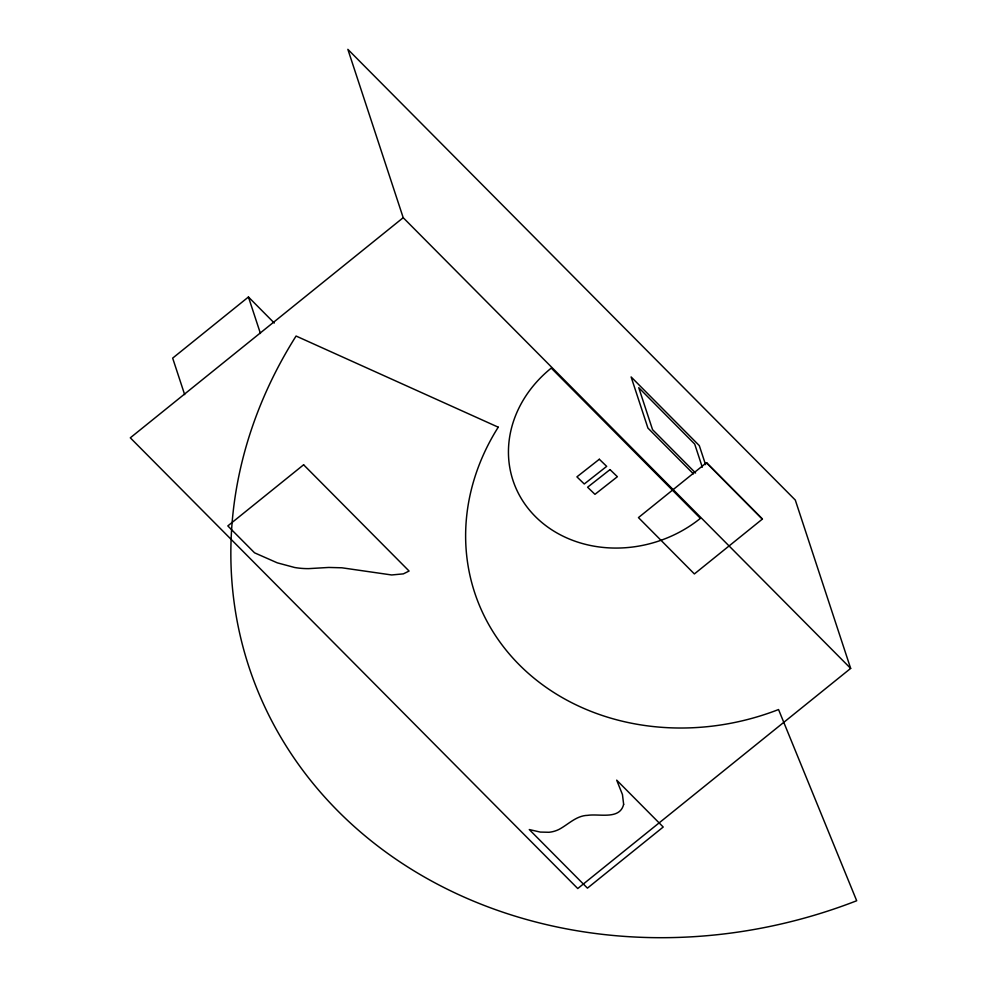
<?xml version="1.0" encoding="UTF-8"?>
<svg xmlns="http://www.w3.org/2000/svg" width="987" height="987" viewBox="0 0 987 987"><rect width="100%" height="100%" fill="white"/><g stroke="black" fill="none" stroke-linecap="round" stroke-linejoin="round"><path stroke-width="1.48" d="M274.275 323.033L248.44 297.001L172.663 358.133L184.655 394.603M403.202 217.695L130.309 437.821L577.753 888.534L850.658 668.409L795.3 500.064L347.856 49.35L403.202 217.695L850.658 668.409M706.445 462.743L762.383 519.088M695.576 473.007L652.555 429.666L638.749 387.681L694.7 444.064L702.3 467.209M693.392 473.859L647.928 428.074L631.112 376.935L699.302 445.618L705.557 464.618M248.44 297.001L260.432 333.483M623.648 804.356C619.861 820.074 599.38 813.51 587.66 815.348C576.309 815.607 568.376 824.441 558.987 829.425A25.193 21.887 -18.2 0 1 549.031 832.275L540.308 832.078L529.279 829.561L587.438 888.14L663.215 827.02L616.69 780.149L622.452 794.56L623.648 804.356M303.614 464.791L227.824 525.911L254.547 552.819L277.285 562.837L294.718 567.513A74.407 64.636 -18.2 0 0 308.623 568.635L328.77 567.451L341.909 567.796L391.666 574.965L403.362 573.866L409.087 571.041L303.614 464.791M706.507 462.706L638.453 517.595L694.379 573.94L762.433 519.039L706.507 462.706M599.331 459.251L576.914 476.857L584.267 483.988L606.684 466.37L599.331 459.251M610.015 469.602L587.598 487.22L594.951 494.339L617.368 476.721L610.015 469.602M498.238 427.186L296.075 336.036A475.302 412.862 -18.2 0 0 337.764 810.87A475.302 412.862 -18.2 0 0 856.691 900.749L778.546 709.542A237.645 206.431 -18.2 0 1 519.088 664.609A237.645 206.431 -18.2 0 1 498.238 427.186M700.412 518.348L551.264 368.102A118.822 103.216 -18.2 0 0 535.176 516.361A118.822 103.216 -18.2 0 0 700.412 518.348"/></g></svg>
